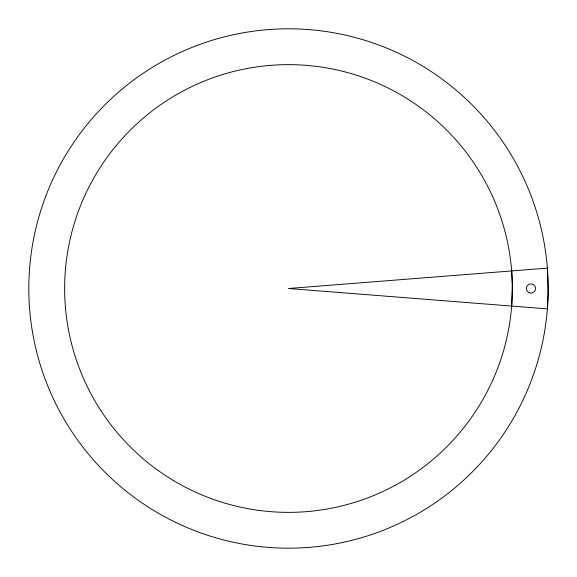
<?xml version="1.0" encoding="UTF-8"?>
<svg xmlns="http://www.w3.org/2000/svg" width="577" height="577" viewBox="0 0 577 577"><rect width="100%" height="100%" fill="white"/><g stroke="black" fill="none" stroke-linecap="round" stroke-linejoin="round"><path stroke-width="0.87" d="M511.676 306.062L512.333 284.98L511.676 270.938M548.15 292.582L547.378 308.875L288.5 288.5L547.378 268.125L548.15 292.582A259.679 259.679 0 0 1 155.141 511.323A259.679 259.679 0 0 1 162.209 61.595A259.679 259.679 0 0 1 548.15 292.582M173.54 480.591A223.862 223.862 0 0 0 512.333 292.02A223.862 223.862 0 0 0 179.627 92.897A223.862 223.862 0 0 0 173.54 480.591M528.683 292.496A4.609 4.609 0 0 0 535.6 288.5A4.609 4.609 0 0 0 528.683 284.504A4.609 4.609 0 0 0 528.683 292.496"/></g></svg>
